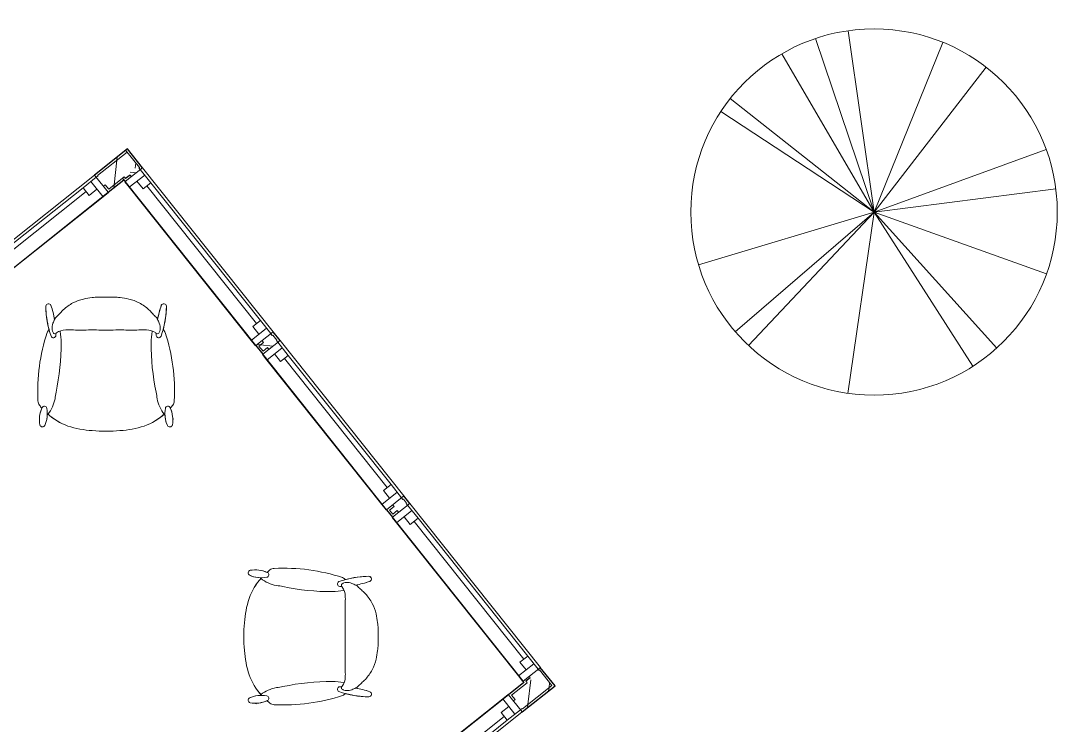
# Model space of a CAD drawing. Header units: millimetres. Extents: x 0 to 57242, y -59538 to 11130.
# Drawn here: x 17610 to 22305, y -2771 to 422 of the extents above; entities that cross this region are included whole.
import ezdxf

# ---------------------------------------------------------------- set-up
doc = ezdxf.new("R2010")
doc.units = ezdxf.units.MM
for name, color, linetype, lineweight in [('A-GLAZ', 151, 'Continuous', 9), ('A-WALL', 113, 'Continuous', 9), ('A-WALL-PATT', 111, 'Continuous', 25), ('I-FURN', 30, 'Continuous', 9), ('L-PLNT', 71, 'Continuous', 9)]:
    doc.layers.add(name, color=color, linetype=linetype, lineweight=lineweight)
pattern_1 = [(263.52, (17749.1, -432.93), (353.33, -40.14), []), (263.52, (17986.36, -731.02), (353.33, -40.14), [])]
pattern_2 = [(263.52, (19623.65, -2787.95), (353.33, -40.14), []), (263.52, (19860.92, -3086.04), (353.33, -40.14), [])]
pattern_3 = [(353.52, (18983.52, -1437.8), (40.14, 353.33), []), (353.52, (19281.6, -1200.54), (40.14, 353.33), [])]

# ---------------------------------------------------------------- blocks, each defined once
blk = doc.blocks.new('M_Window-Single-Hung - 950 x 1500mm-351405-Level 0')
at = {"layer": 'A-GLAZ', "lineweight": 18}
for p, q in [((-475, 50), (-475, -50)), ((475, -50), (475, 50)), ((-475, 37.3), (-398.8, 37.3)), ((-443.25, 37.3), (-443.25, -51.6)), ((-398.8, 37.3), (-398.8, -7.15)), ((-398.8, 15.075), (398.8, 15.075)), ((398.8, 37.3), (475, 37.3)), ((398.8, 37.3), (398.8, -7.15)), ((443.25, 37.3), (443.25, -51.6)), ((-443.25, -7.15), (-398.8, -7.15)), ((443.25, -7.15), (398.8, -7.15)), ((-475, -51.6), (-443.25, -51.6)), ((443.25, -51.6), (475, -51.6))]:
    blk.add_line(p, q, dxfattribs=at)
at = {"layer": 'A-GLAZ'}
for p, q in [((475, 50), (-475, 50)), ((-398.8, 37.3), (398.8, 37.3)), ((-475, -50), (475, -50)), ((443.25, -51.6), (-443.25, -51.6))]:
    blk.add_line(p, q, dxfattribs=at)
blk = doc.blocks.new('M_Window-Single-Hung - 950 x 1500mm-378989-Level 0')
at = {"layer": 'A-GLAZ', "lineweight": 18}
for p, q in [((-475, 51.6), (-443.25, 51.6)), ((-475, -50), (-475, 50)), ((-443.25, -37.3), (-443.25, 51.6)), ((443.25, 51.6), (475, 51.6)), ((443.25, -37.3), (443.25, 51.6)), ((475, 50), (475, -50)), ((-443.25, 7.15), (-398.8, 7.15)), ((-398.8, -37.3), (-398.8, 7.15)), ((398.8, -37.3), (398.8, 7.15)), ((443.25, 7.15), (398.8, 7.15)), ((-475, -37.3), (-398.8, -37.3)), ((-398.8, -15.075), (398.8, -15.075)), ((398.8, -37.3), (475, -37.3))]:
    blk.add_line(p, q, dxfattribs=at)
at = {"layer": 'A-GLAZ'}
for p, q in [((-475, 50), (475, 50)), ((443.25, 51.6), (-443.25, 51.6)), ((-398.8, -37.3), (398.8, -37.3)), ((475, -50), (-475, -50))]:
    blk.add_line(p, q, dxfattribs=at)
blk = doc.blocks.new('M_Window-Single-Hung - 900 x 1500mm-349733-Level 0')
at = {"layer": 'A-GLAZ', "lineweight": 18}
for p, q in [((-450, 50), (-450, -50)), ((450, -50), (450, 50)), ((-450, 37.3), (-373.8, 37.3)), ((-418.25, 37.3), (-418.25, -51.6)), ((-373.8, 37.3), (-373.8, -7.15)), ((-373.8, 15.075), (373.8, 15.075)), ((373.8, 37.3), (450, 37.3)), ((373.8, 37.3), (373.8, -7.15)), ((418.25, 37.3), (418.25, -51.6)), ((-418.25, -7.15), (-373.8, -7.15)), ((418.25, -7.15), (373.8, -7.15)), ((-450, -51.6), (-418.25, -51.6)), ((418.25, -51.6), (450, -51.6))]:
    blk.add_line(p, q, dxfattribs=at)
at = {"layer": 'A-GLAZ'}
for p, q in [((450, 50), (-450, 50)), ((-373.8, 37.3), (373.8, 37.3)), ((-450, -50), (450, -50)), ((418.25, -51.6), (-418.25, -51.6))]:
    blk.add_line(p, q, dxfattribs=at)
blk = doc.blocks.new('M_Window-Single-Hung - 600 x 1500mm-350725-Level 0')
at = {"layer": 'A-GLAZ', "lineweight": 18}
for p, q in [((-300, 50), (-300, -50)), ((300, -50), (300, 50)), ((-300, 37.3), (-223.8, 37.3)), ((-268.25, 37.3), (-268.25, -51.6)), ((-223.8, 37.3), (-223.8, -7.15)), ((-223.8, 15.075), (223.8, 15.075)), ((223.8, 37.3), (300, 37.3)), ((223.8, 37.3), (223.8, -7.15)), ((268.25, 37.3), (268.25, -51.6)), ((-268.25, -7.15), (-223.8, -7.15)), ((268.25, -7.15), (223.8, -7.15)), ((-300, -51.6), (-268.25, -51.6)), ((268.25, -51.6), (300, -51.6))]:
    blk.add_line(p, q, dxfattribs=at)
at = {"layer": 'A-GLAZ'}
for p, q in [((300, 50), (-300, 50)), ((-223.8, 37.3), (223.8, 37.3)), ((-300, -50), (300, -50)), ((268.25, -51.6), (-268.25, -51.6))]:
    blk.add_line(p, q, dxfattribs=at)
blk = doc.blocks.new('M_Window-Single-Hung - 600 x 1500mm-350910-Level 0')
at = {"layer": 'A-GLAZ', "lineweight": 18}
for p, q in [((-300, 50), (-300, -50)), ((300, -50), (300, 50)), ((-300, 37.3), (-223.8, 37.3)), ((-268.25, 37.3), (-268.25, -51.6)), ((-223.8, 37.3), (-223.8, -7.15)), ((-223.8, 15.075), (223.8, 15.075)), ((223.8, 37.3), (300, 37.3)), ((223.8, 37.3), (223.8, -7.15)), ((268.25, 37.3), (268.25, -51.6)), ((-268.25, -7.15), (-223.8, -7.15)), ((268.25, -7.15), (223.8, -7.15)), ((-300, -51.6), (-268.25, -51.6)), ((268.25, -51.6), (300, -51.6))]:
    blk.add_line(p, q, dxfattribs=at)
at = {"layer": 'A-GLAZ'}
for p, q in [((300, 50), (-300, 50)), ((-223.8, 37.3), (223.8, 37.3)), ((-300, -50), (300, -50)), ((268.25, -51.6), (-268.25, -51.6))]:
    blk.add_line(p, q, dxfattribs=at)
blk = doc.blocks.new('COR_Kagu Chair - 661-1048203-Level 0')
at = {"layer": 'I-FURN'}
for p, q in [((-292, -225.4), (-292.7, -224.8)), ((239.5, -225.4), (240.2, -224.8))]:
    blk.add_line(p, q, dxfattribs=at)
for centre, radius, start, end in [((-81.5, 91.7), 208.1, 103.1701, 117.2242), ((-81.5, 91.7), 208.1, 103.1701, 117.2242), ((-18.2, -230.7), 536.5, 97.6717, 101.9085), ((-18.2, -230.7), 536.5, 97.6717, 101.9085), ((-58.5, 83.8), 219.5, 91.1373, 98.189), ((-58.5, 83.8), 219.5, 91.1373, 98.189), ((-26.2, -2252.4), 2555.8, 89.1784, 90.8216), ((-26.2, -2252.4), 2555.8, 89.1784, 90.8216), ((6, 83.8), 219.5, 81.811, 88.8627), ((6, 83.8), 219.5, 81.811, 88.8627), ((-34.3, -230.7), 536.5, 78.0915, 82.3283), ((-34.3, -230.7), 536.5, 78.0915, 82.3283), ((29, 91.7), 208.1, 62.7758, 76.8299), ((29, 91.7), 208.1, 62.7758, 76.8299), ((-287.3, 261), 12.1, 21.142, 175.7339), ((-287.3, 261), 12.1, 23.1232, 175.7339), ((119.1, 266.2), 418.5, 180.5944, 199.5666), ((119.1, 266.2), 418.5, 180.5944, 195.2417), ((-668, 130.1), 414.5, 9.8355, 19.1468), ((-668, 130.1), 414.5, 9.7914, 19.0956), ((-101.8, 120.8), 172.1, 133.5447, 139.9112), ((-101.8, 120.8), 172.1, 133.5447, 139.9112), ((-64.9, 73.4), 232, 118.7947, 132.0787), ((-64.9, 73.4), 232, 118.7947, 132.0787), ((12.4, 73.4), 232, 47.9213, 61.2053), ((12.4, 73.4), 232, 47.9213, 61.2053), ((49.3, 120.8), 172.1, 40.0888, 46.4553), ((49.3, 120.8), 172.1, 40.0888, 46.4553), ((615.5, 130.1), 414.5, 160.8532, 170.1645), ((615.5, 130.1), 414.5, 160.9044, 170.2086), ((-171.6, 266.2), 418.5, 340.4334, 359.4056), ((234.8, 261), 12.1, 4.2661, 158.858), ((234.8, 261), 12.1, 4.2661, 156.8768), ((-171.6, 266.2), 418.5, 344.7583, 359.4056), ((31.6, 58.3), 324.2, 153.6301, 157.1395), ((-231.9, 191.4), 29.1, 144.3403, 161.5939), ((-231.9, 191.4), 29.1, 144.3403, 158.109), ((-238.9, 197.1), 20.1, 119.7928, 145.8857), ((-238.9, 197.1), 20.1, 119.7928, 145.8857), ((117.5, -99.4), 482.5, 136.671, 139.4039), ((117.5, -99.4), 482.5, 136.671, 139.4039), ((-170, -99.4), 482.5, 40.5961, 43.329), ((-170, -99.4), 482.5, 40.5961, 43.329), ((186.4, 197.1), 20.1, 34.1143, 60.2072), ((186.4, 197.1), 20.1, 34.1143, 60.2072), ((179.4, 191.4), 29.1, 21.891, 35.6597), ((179.4, 191.4), 29.1, 18.4061, 35.6597), ((-84.1, 58.3), 324.2, 22.8605, 26.3699), ((528.7, -125.2), 864.9, 161.9768, 182.7777), ((528.7, -125.2), 864.9, 161.9768, 182.7777), ((-191.4, 85.2), 117.2, 142.7257, 150.7922), ((-191.4, 85.2), 117.2, 142.7257, 150.7922), ((-218.3, 163.2), 53, 170.7926, 195.8724), ((-197.3, 158.5), 74.5, 159.7879, 169.8458), ((-249.7, 153.7), 20.2, 194.3873, 230.35), ((-208.5, 83.1), 71.5, 90.7044, 126.292), ((-535.3, 92.6), 305.2, 0.6655, 10.3027), ((-198.3, -115), 269.8, 86.9786, 92.3651), ((-137.1, 1466.6), 1313, 267.9479, 271.3406), ((-85.5, -735.5), 889.7, 88.9786, 91.3406), ((-26.2, 1568.2), 1414.8, 268.2419, 271.7581), ((33, -735.5), 889.7, 88.6594, 91.0214), ((84.6, 1466.6), 1313, 268.6594, 272.0521), ((145.8, -115), 269.8, 87.6349, 93.0214), ((156, 83.1), 71.5, 53.708, 89.2956), ((482.8, 92.6), 305.2, 169.6973, 179.3345), ((197.2, 153.7), 20.2, 309.65, 345.6127), ((144.8, 158.5), 74.5, 10.1542, 20.2121), ((165.8, 163.2), 53, 344.1276, 9.2074), ((138.9, 85.2), 117.2, 29.2078, 37.2743), ((138.9, 85.2), 117.2, 29.2078, 37.2743), ((-581.2, -125.2), 864.9, 357.2223, 18.0232), ((-581.2, -125.2), 864.9, 357.2223, 18.0232), ((-264.7, 130.3), 11.3, 202.0798, 354.8916), ((-257.7, 148.3), 11.3, 244.299, 291.6107), ((-254.8, 140.4), 2.9, 296.8071, 323.317), ((-668, 130.1), 414.5, 359.8888, 1.0653), ((-1260.2, 89), 1030.2, 347.8572, 0.4004), ((-243.5, 133.2), 10.5, 134.5359, 148.7337), ((1207.7, 89), 1030.2, 179.5996, 192.1428), ((191, 133.2), 10.5, 31.2663, 45.4641), ((202.3, 140.4), 2.9, 216.683, 245.6563), ((615.5, 130.1), 414.5, 178.9347, 180.1112), ((212.2, 130.3), 11.3, 185.1084, 337.9202), ((205.2, 148.3), 11.3, 249.0049, 295.701), ((93.3, -195.7), 353, 168.8864, 173.758), ((-145.8, -195.7), 353, 6.242, 11.1136), ((-292.8, -164.2), 42.5, 183.9506, 212.6818), ((-292.8, -164.2), 42.5, 183.9506, 212.6818), ((-58.6, 44.1), 355.3, 220.58, 223.3692), ((-58.6, 44.1), 355.3, 220.58, 223.3692), ((-421.7, -126), 167.1, 322.4518, 349.1974), ((369.2, -126), 167.1, 190.8026, 217.5482), ((6.1, 44.1), 355.3, 316.6308, 319.42), ((6.1, 44.1), 355.3, 316.6308, 319.42), ((240.3, -164.2), 42.5, 327.3182, 356.0494), ((240.3, -164.2), 42.5, 327.3182, 356.0494), ((-199, -253.3), 129.5, 155.0301, 190.2688), ((-199, -253.3), 129.5, 155.6535, 190.2688), ((-306, -202.5), 11.1, 6.0166, 159.5576), ((-425.2, -225.7), 132.4, 336.0484, 10.5678), ((-425.2, -225.7), 132.4, 336.542, 0.3783), ((-101.6, -14.3), 284.3, 227.7684, 249.977), ((-101.6, -14.3), 284.3, 227.958, 249.977), ((49.1, -14.3), 284.3, 290.023, 312.2316), ((49.1, -14.3), 284.3, 290.023, 312.042), ((372.7, -225.7), 132.4, 169.4322, 203.9516), ((372.7, -225.7), 132.4, 179.6217, 203.458), ((253.5, -202.5), 11.1, 20.4424, 173.9834), ((146.5, -253.3), 129.5, 349.7312, 24.9699), ((146.5, -253.3), 129.5, 349.7312, 24.3465), ((-314.7, -273.3), 12.1, 194.8416, 332.9778), ((-314.7, -273.3), 12.1, 194.8416, 335.1853), ((-56.2, 175.8), 479, 252.6632, 266.0756), ((-56.2, 175.8), 479, 252.6632, 266.0756), ((3.7, 175.8), 479, 273.9244, 287.3368), ((3.7, 175.8), 479, 273.9244, 287.3368), ((262.2, -273.3), 12.1, 204.8147, 345.1584), ((262.2, -273.3), 12.1, 207.0222, 345.1584), ((274.2, -247.9), 5, 270, 0), ((-26.2, 362.8), 667.8, 264.6071, 275.3929), ((-26.2, 362.8), 667.8, 264.6071, 275.3929)]:
    blk.add_arc(centre, radius, start, end, dxfattribs=at)
blk = doc.blocks.new('M_RPC Tree - Deciduous - Japanese Maple - 3_0 Meters-1225994-Level 0')
at = {"layer": 'L-PLNT'}
for q in [(-117.7, 821.6), (-265.5, 786.4), (312.1, 769.1), (-417.5, 717.4), (507.9, 656.4), (-650.9, 514.9), (-693.3, 456.3), (780.2, 283), (823.2, 106), (-794.9, -238.8), (-628.6, -542), (-568.6, -604.6), (-117.9, -821.6), (448.1, -698.6), (555.8, -616.4), (781.1, -280.5)]:
    blk.add_line((0, 0), q, dxfattribs=at)
for start, end in [(360, 180), (180, 360)]:
    blk.add_arc((0, 0), 830, start, end, dxfattribs=at)

msp = doc.modelspace()

# ---------------------------------------------------------------- hatches: boundary and pattern name
at = {"layer": 'A-WALL-PATT', "lineweight": 9}
h = msp.add_hatch(dxfattribs=at)
h.set_pattern_fill('FP_16', color=256, angle=45, style=0, pattern_type=2)
h.set_pattern_definition(pattern_1)
h.paths.add_polyline_path([(17453.1, -783.6), (17523.5, -727.5), (17507.5, -707.4), (17515.3, -701.2), (17483.2, -660.8), (17475.2, -667), (17473.6, -665), (17403.2, -721)])
h.paths.add_polyline_path([(18008.6, -341.4), (18141.6, -235.5), (18091.7, -173), (17958.7, -278.8), (17960.4, -280.9), (17952.6, -287.2), (17984.7, -327.5), (17992.6, -321.3), (18007, -339.4)])
h = msp.add_hatch(dxfattribs=at)
h.set_pattern_fill('FP_16', color=256, angle=45, style=0, pattern_type=2)
h.set_pattern_definition(pattern_1)
h.paths.add_polyline_path([(17411.1, -714.8), (17473.6, -665), (17475.3, -667.1), (17483.2, -660.8), (17475.2, -650.9), (17404.8, -707)])
h.paths.add_polyline_path([(17952.6, -287.2), (17960.4, -280.9), (17958.7, -278.8), (18091.7, -173), (18085.5, -165.1), (17944.7, -277.2)])
h = msp.add_hatch(dxfattribs=at)
h.set_pattern_fill('FP_18', color=256, angle=45, style=0, pattern_type=2)
h.set_pattern_definition(pattern_3)
h.paths.add_polyline_path([(19889.7, -2576.2), (19917.6, -2554), (19913.4, -2548.7), (19885.5, -2570.9)])
h.paths.add_polyline_path([(19293.8, -1827.6), (19321.8, -1805.4), (19315.5, -1797.6), (19295.4, -1813.6), (19280.9, -1795.4), (19301, -1779.4), (19294.8, -1771.6), (19266.9, -1793.8), (19273.7, -1802.3)])
h.paths.add_polyline_path([(18706.4, -1089.6), (18734.3, -1067.4), (18728.1, -1059.6), (18708, -1075.6), (18689.3, -1052.1), (18709.4, -1036.1), (18703.2, -1028.3), (18675.2, -1050.5)])
h.paths.add_polyline_path([(18083.6, -307.2), (18111.5, -285), (18105.3, -277.2), (18085.2, -293.2), (18079, -285.4), (18071.2, -291.6), (18077.4, -299.4)])
h = msp.add_hatch(dxfattribs=at)
h.set_pattern_fill('FP_18', color=256, angle=45, style=0, pattern_type=2)
h.set_pattern_definition(pattern_3)
h.paths.add_polyline_path([(19903.7, -2577.8), (19966.3, -2528), (19960.1, -2520.2), (19958, -2521.8), (19953.8, -2516.6), (19913.4, -2548.7), (19917.6, -2554), (19897.5, -2570), (19898.2, -2570.9)])
h.paths.add_polyline_path([(19295.4, -1813.6), (19315.5, -1797.6), (19321.8, -1805.4), (19362.1, -1773.3), (19356, -1765.4), (19358, -1763.8), (19343.5, -1745.6), (19341.4, -1747.3), (19335.2, -1739.4), (19294.8, -1771.6), (19301, -1779.4), (19280.9, -1795.4), (19293.8, -1811.6)])
h.paths.add_polyline_path([(18708, -1075.6), (18728.1, -1059.6), (18734.3, -1067.4), (18774.7, -1035.3), (18768.6, -1027.4), (18770.6, -1025.8), (18751.9, -1002.3), (18749.8, -1004), (18743.5, -996.2), (18703.2, -1028.3), (18709.4, -1036.1), (18689.3, -1052.1), (18706.4, -1073.6)])
h.paths.add_polyline_path([(18085.2, -293.2), (18105.3, -277.2), (18111.5, -285), (18151.9, -252.9), (18145.8, -245), (18147.8, -243.4), (18141.6, -235.5), (18079, -285.4), (18083.6, -291.2)])
h = msp.add_hatch(dxfattribs=at)
h.set_pattern_fill('FP_16', color=256, angle=45, style=0, pattern_type=2)
h.set_pattern_definition(pattern_1)
h.paths.add_polyline_path([(17224.6, -978.3), (17537.5, -729.1), (17515.3, -701.2), (17507.5, -707.4), (17523.5, -727.5), (17218.3, -970.4)])
h.paths.add_polyline_path([(18007, -355.5), (18077.4, -299.4), (18071.2, -291.6), (18008.6, -341.4), (17992.6, -321.3), (17984.7, -327.5)])
h = msp.add_hatch(dxfattribs=at)
h.set_pattern_fill('FP_17', color=256, angle=45, style=0, pattern_type=2)
h.set_pattern_definition(pattern_2)
h.paths.add_polyline_path([(19327.6, -3138.6), (19398, -3082.6), (19396.4, -3080.5), (19404.2, -3074.2), (19372, -3033.9), (19364.2, -3040.1), (19348.2, -3020), (19277.8, -3076)])
h.paths.add_polyline_path([(19873.6, -2700.6), (19881.5, -2694.4), (19883.1, -2696.4), (20016.1, -2590.6), (19966.3, -2528), (19833.3, -2633.9), (19849.3, -2654), (19841.5, -2660.2)])
h = msp.add_hatch(dxfattribs=at)
h.set_pattern_fill('FP_17', color=256, angle=45, style=0, pattern_type=2)
h.set_pattern_definition(pattern_2)
h.paths.add_polyline_path([(19341.7, -3140.2), (19412.1, -3084.2), (19404.2, -3074.2), (19396.4, -3080.5), (19398, -3082.6), (19335.4, -3132.4)])
h.paths.add_polyline_path([(19881.5, -2710.5), (20030.2, -2592.2), (20024, -2584.3), (19883.1, -2696.4), (19881.4, -2694.3), (19873.6, -2700.6)])

# ---------------------------------------------------------------- linework, layer by layer
at = {"layer": 'A-WALL', "lineweight": 25}
for p, q in [((18093.3, -158.9), (17944.7, -277.2)), ((18161.8, -245), (18093.3, -158.9)), ((18105.3, -277.2), (18085.2, -293.2)), ((18147.8, -243.4), (18145.7, -245.1)), ((18007, -355.5), (18077.4, -299.4)), ((18077.4, -299.4), (18083.6, -307.2)), ((18784.6, -1027.4), (18753.5, -988.2)), ((18675.2, -1050.5), (18706.4, -1089.6)), ((19372.1, -1765.4), (19345.1, -1731.5)), ((19266.9, -1793.8), (19293.8, -1827.6)), ((19958, -2521.8), (19960.1, -2520.2)), ((20030.2, -2592.2), (19963.7, -2508.6)), ((19889.7, -2576.2), (19819.2, -2632.3)), ((19885.5, -2570.9), (19889.7, -2576.2)), ((19897.5, -2570), (19917.6, -2554)), ((19881.5, -2710.5), (20030.2, -2592.2))]:
    msp.add_line(p, q, dxfattribs=at)
at = {"layer": 'A-WALL'}
for p, q in [((18091.7, -173), (17958.7, -278.8)), ((18085.5, -165.1), (18147.8, -243.4)), ((17952.6, -287.2), (17960.4, -280.9)), ((17958.7, -278.8), (17960.4, -280.9)), ((18111.5, -285), (18105.3, -277.2)), ((18145.7, -245.1), (18151.9, -252.9)), ((17992.6, -321.3), (17984.7, -327.5)), ((17992.6, -321.3), (18008.6, -341.4)), ((18008.6, -341.4), (18079, -285.4)), ((18071.2, -291.6), (18077.4, -299.4)), ((18079, -285.4), (18085.2, -293.2)), ((18709.4, -1036.1), (18703.2, -1028.3)), ((18743.5, -996.2), (18749.8, -1004)), ((18751.9, -1002.3), (18749.8, -1004)), ((18770.6, -1025.8), (18751.9, -1002.3)), ((18768.5, -1027.5), (18770.6, -1025.8)), ((18768.5, -1027.5), (18774.7, -1035.3)), ((18709.4, -1036.1), (18689.3, -1052.1)), ((18689.3, -1052.1), (18708, -1075.6)), ((18708, -1075.6), (18728.1, -1059.6)), ((18734.3, -1067.4), (18728.1, -1059.6)), ((19301, -1779.4), (19280.9, -1795.4)), ((19301, -1779.4), (19294.8, -1771.6)), ((19335.2, -1739.4), (19341.4, -1747.3)), ((19343.5, -1745.6), (19341.4, -1747.3)), ((19358, -1763.8), (19343.5, -1745.6)), ((19355.9, -1765.5), (19358, -1763.8)), ((19355.9, -1765.5), (19362.1, -1773.3)), ((19280.9, -1795.4), (19295.4, -1813.6)), ((19295.4, -1813.6), (19315.5, -1797.6)), ((19321.8, -1805.4), (19315.5, -1797.6)), ((19953.8, -2516.6), (19958, -2521.8)), ((19960.1, -2520.2), (20016.1, -2590.6)), ((19903.7, -2577.8), (19833.3, -2633.9)), ((19897.5, -2570), (19903.7, -2577.8)), ((19917.6, -2554), (19913.4, -2548.7)), ((19883.1, -2696.4), (20016.1, -2590.6)), ((19833.3, -2633.9), (19849.3, -2654)), ((19841.5, -2660.2), (19849.3, -2654)), ((19881.4, -2694.3), (19873.6, -2700.6)), ((19881.4, -2694.3), (19883.1, -2696.4))]:
    msp.add_line(p, q, dxfattribs=at)

# ---------------------------------------------------------------- block references
at = {"layer": 'A-GLAZ'}
for name, p, rotation in [('M_Window-Single-Hung - 600 x 1500mm-350725-Level 0', (17741.1, -503.2), 38.51925723583323), ('M_Window-Single-Hung - 950 x 1500mm-351405-Level 0', (18418.5, -647.7), 308.5192572358332), ('M_Window-Single-Hung - 900 x 1500mm-349733-Level 0', (19025.8, -1410.6), 308.5192572358332), ('M_Window-Single-Hung - 950 x 1500mm-378989-Level 0', (19628.8, -2168.1), 128.5192572358331), ('M_Window-Single-Hung - 600 x 1500mm-350910-Level 0', (19615.7, -2858.2), 218.5192572358333)]:
    msp.add_blockref(name, p, dxfattribs=dict(at, rotation=rotation))
at = {"layer": 'I-FURN'}
msp.add_blockref('COR_Kagu Chair - 661-1048203-Level 0', (18023.2, -1133.5), dxfattribs=at)
at = {"layer": 'I-FURN', "rotation": 269.9983886012404}
msp.add_blockref('COR_Kagu Chair - 661-1048203-Level 0', (18925.7, -2395), dxfattribs=at)
at = {"layer": 'L-PLNT'}
msp.add_blockref('M_RPC Tree - Deciduous - Japanese Maple - 3_0 Meters-1225994-Level 0', (21475.1, -445.1), dxfattribs=at)

doc.saveas('drawing.dxf')
